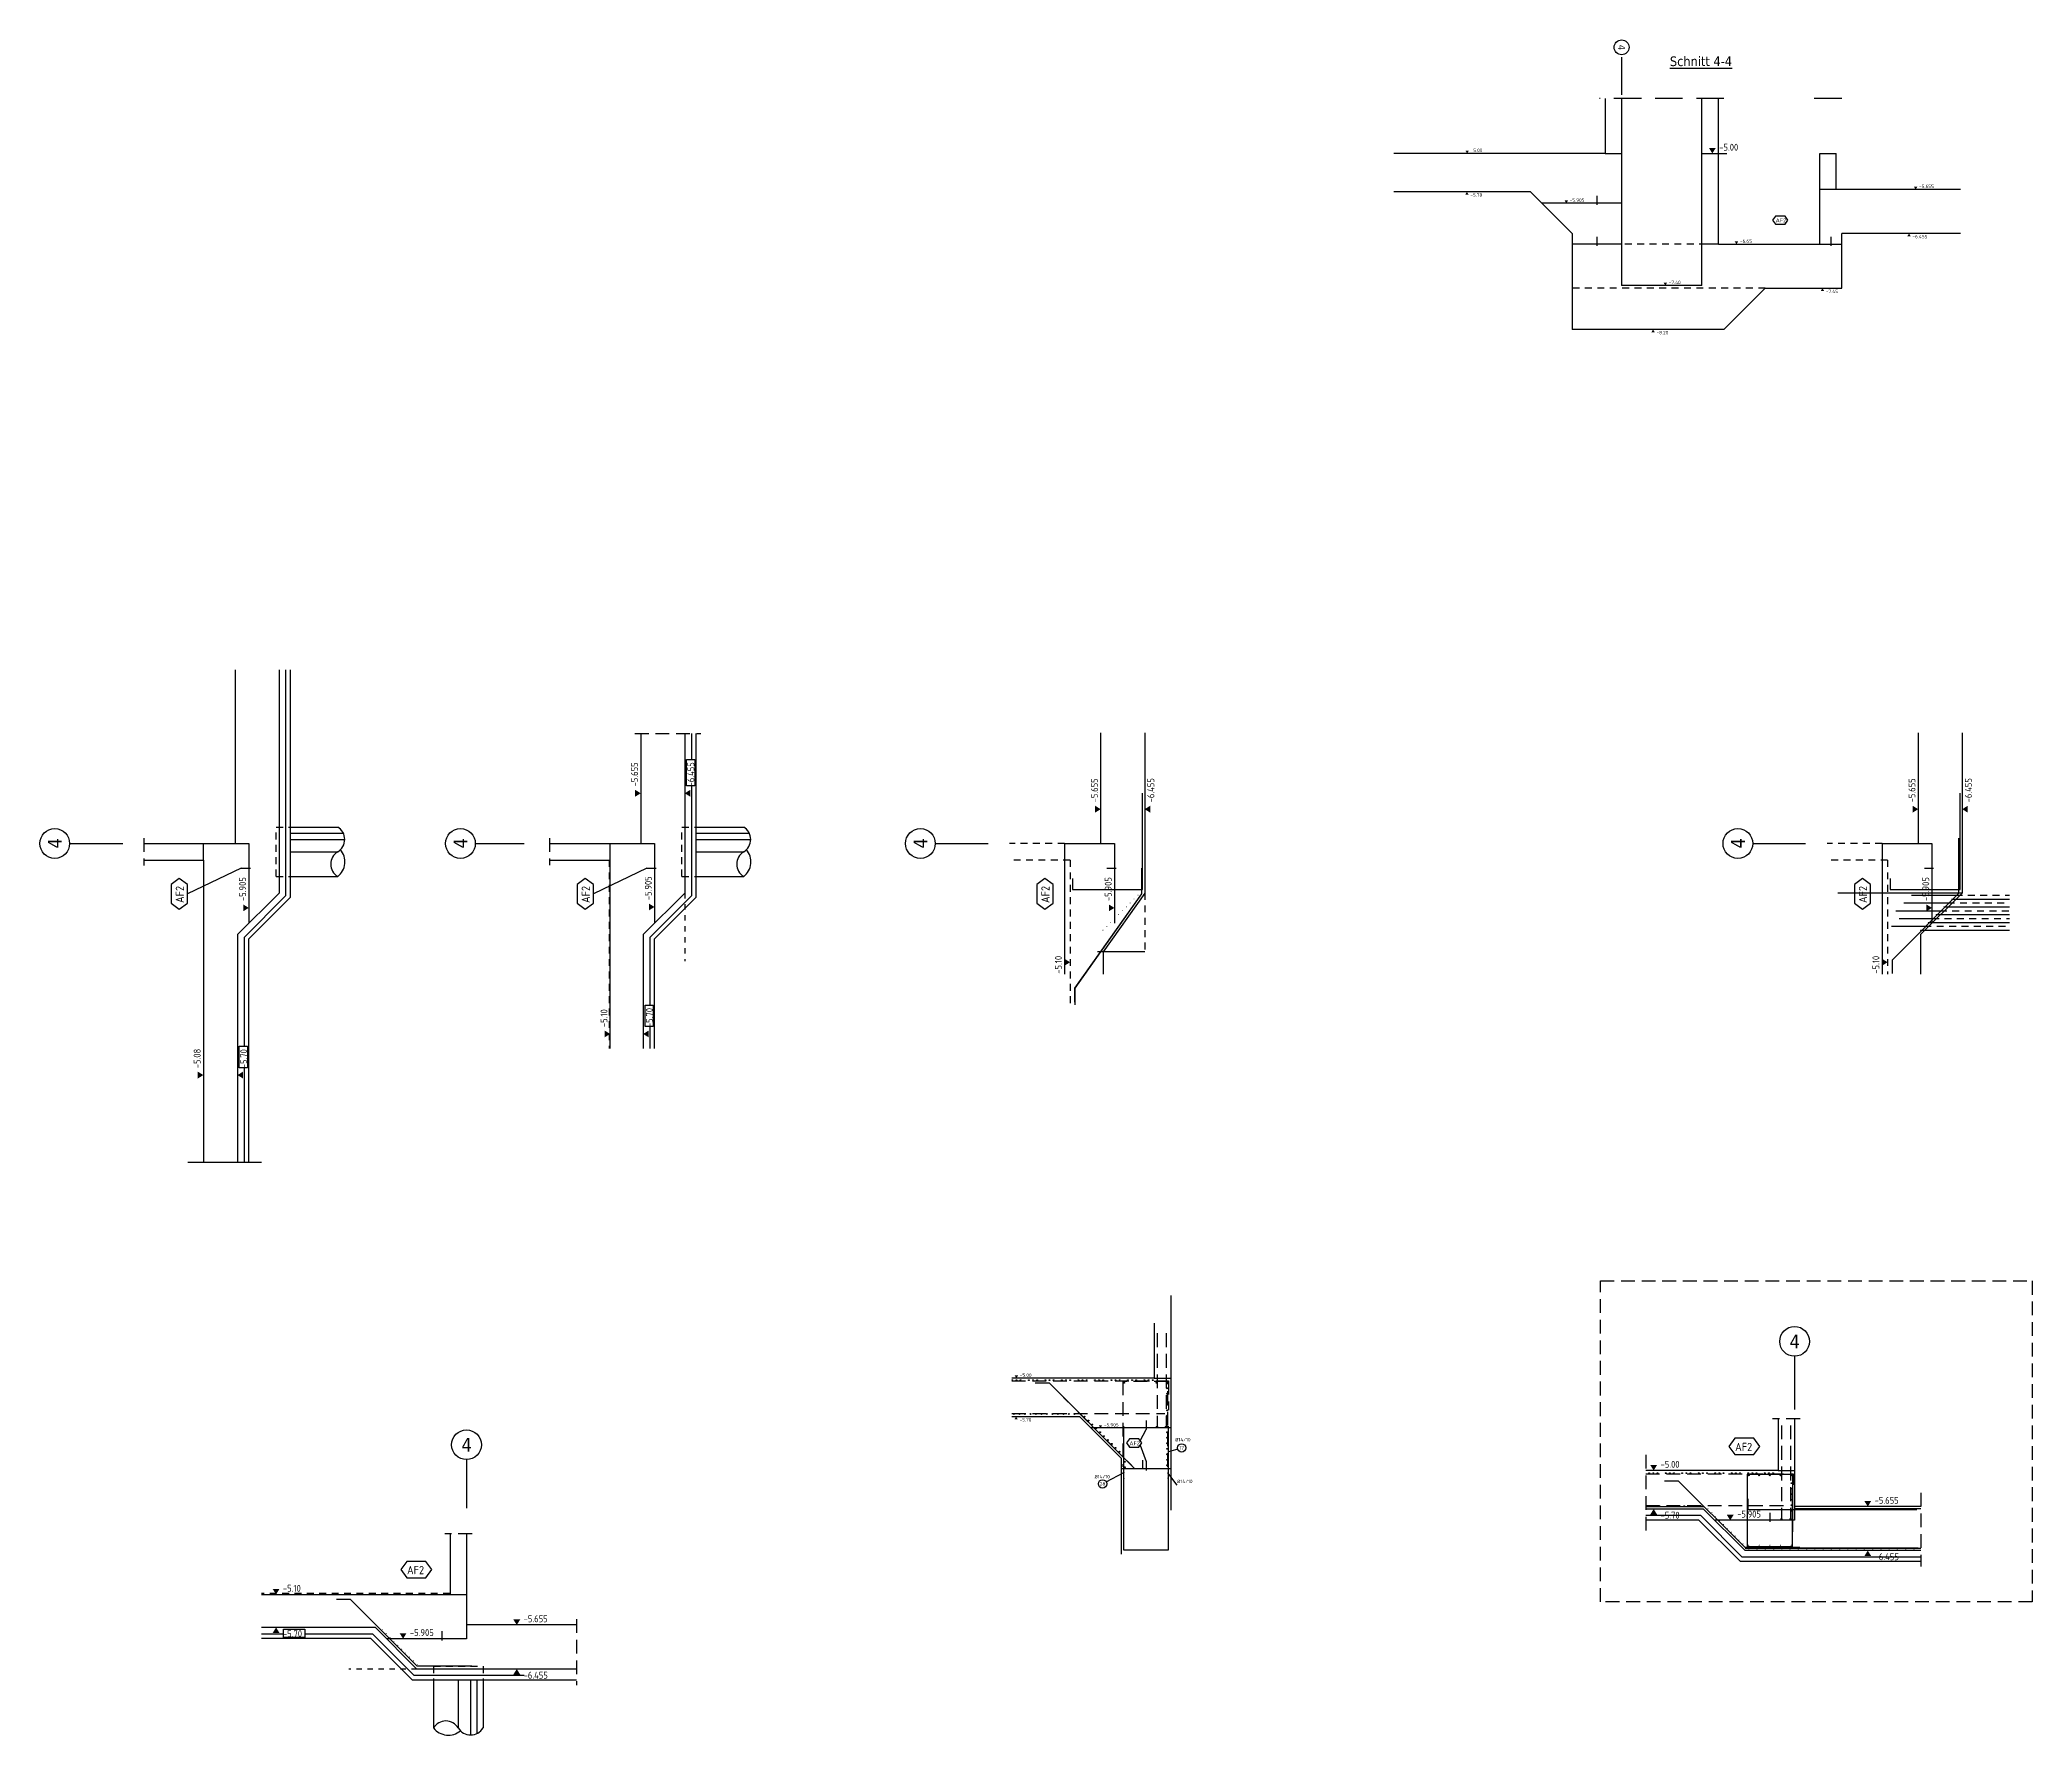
# Model space of a CAD drawing. Extents: x -45 to 98, y -32 to 51.
# Drawn here: x -44.58 to -8.38, y 10.67 to 41.48 of the extents above; entities that cross this region are included whole.
import ezdxf
from ezdxf.enums import TextEntityAlignment as Align

# ---------------------------------------------------------------- set-up
doc = ezdxf.new("R2010")
doc.units = 0
doc.header["$LTSCALE"] = 0.5
for name, pattern in [('AUSGEZOGEN', [1000.01, 1000, 0.01]), ('DASHED', [0.75, 0.5, -0.25]), ('DOT', [0.175, 0.05, -0.125]), ('GESTRICHELT', [0.75, 0.5, -0.25]), ('GESTRICHELTX2', [1.5, 1, -0.5]), ('HIDDEN', [0.375, 0.25, -0.125]), ('STRICHLINIE', [0.75, 0.5, -0.25]), ('VERDECKT', [0.375, 0.25, -0.125])]:
    doc.linetypes.add(name, pattern=pattern)
for name, color, linetype in [('ACHSEN', 7, 'Continuous'), ('AFB', 7, 'Continuous'), ('AFU', 7, 'Continuous'), ('BETON', 7, 'Continuous'), ('DETAIL', 7, 'Continuous'), ('HILFE', 7, 'Continuous'), ('koten', 7, 'Continuous'), ('OBJEKT', 7, 'Continuous'), ('RND', 7, 'Continuous'), ('SFP_Achsen', 7, 'Continuous'), ('SFP_Hilfe', 7, 'Continuous'), ('TEXT', 7, 'Continuous'), ('VERDECKT', 7, 'Continuous')]:
    doc.layers.add(name, color=color, linetype=linetype)
doc.layers.add('NOPLOT', color=7, linetype='Continuous', plot=False)
doc.layers.add('Verbau', color=7, linetype='Continuous', plot=False)
doc.styles.add('helv', font='tahoma.ttf')
doc.styles.add('txt', font='isocp.shx')
doc.linetypes.add('AFU_50K', pattern='A,0.15,["/",Standard,S=0.2,R=0,X=-0.01,Y=-0.1],0.07,["/",Standard,S=0.2,R=0,X=-0.01,Y=-0.1],0.15', length=0.37)
doc.linetypes.add('AFU_50L', pattern='A,0.75,["/",Standard,S=0.2,R=0,X=-0.01,Y=-0.1],0.07,["/",Standard,S=0.2,R=0,X=-0.01,Y=-0.1],0.75', length=1.57)
doc.linetypes.add('AFU_50M', pattern='A,0.45,["/",Standard,S=0.2,R=0,X=-0.01,Y=-0.1],0.07,["/",Standard,S=0.2,R=0,X=-0.01,Y=-0.1],0.45', length=0.97)

# ---------------------------------------------------------------- blocks, each defined once
blk = doc.blocks.new('okrd_o')
at = {"layer": 'koten', "color": 7, "linetype": 'Continuous'}
blk.add_solid([(-0.125, 0.202), (0.125, 0.202), (0, 0)], dxfattribs=at)
at = {"layer": 'koten', "style": 'txt'}
blk.add_attdef('OKRD', (0.25, 0.1), '', height=0.25, dxfattribs=at)
blk = doc.blocks.new('okrd_u')
at = {"layer": 'koten', "color": 7, "linetype": 'Continuous'}
blk.add_solid([(-0.125, -0.202), (0.125, -0.202), (0, 0)], dxfattribs=at)
at = {"layer": 'koten', "style": 'txt'}
blk.add_attdef('OKRD', (0.25, -0.35), '', height=0.25, dxfattribs=at)
blk = doc.blocks.new('RND_HIN')
at = {"layer": 'RND', "color": 7, "linetype": 'Continuous'}
blk.add_circle((0, 0), 0.3, dxfattribs=at)
at = {"layer": 'RND', "color": 7, "linetype": 'Continuous', "style": 'txt'}
blk.add_attdef('POSI', text='', height=0.25, dxfattribs=at).set_placement((0, 0), align=Align.MIDDLE)

msp = doc.modelspace()

# ---------------------------------------------------------------- linework, layer by layer
at = {"layer": 'ACHSEN', "color": 140, "linetype": 'AUSGEZOGEN'}
for p, q in [((-15.8394, 41.1611), (-15.8394, 40.4772)), ((-44.038, 26.8735), (-43.0707, 26.8735)), ((-36.6665, 26.8735), (-35.7819, 26.8735)), ((-28.3096, 26.8735), (-27.3493, 26.8735)), ((-13.4551, 26.8735), (-12.4948, 26.8735)), ((-24.0301, 18.661), (-24.0301, 17.4808)), ((-12.6958, 17.5573), (-12.6958, 16.59)), ((-36.8265, 15.6791), (-36.8265, 14.7946))]:
    msp.add_line(p, q, dxfattribs=at)
at = {"layer": 'AFB', "color": 1, "linetype": 'AUSGEZOGEN'}
for p, q in [((-16.2894, 38.645), (-16.2894, 38.478)), ((-16.2894, 37.9), (-16.2894, 37.733)), ((-12.0394, 37.9), (-12.0394, 37.733)), ((-40.92, 26.4235), (-40.753, 26.4235)), ((-33.5485, 26.4235), (-33.3815, 26.4235)), ((-25.1916, 26.4235), (-25.0246, 26.4235)), ((-10.3371, 26.4235), (-10.1701, 26.4235)), ((-24.4801, 16.3906), (-24.4801, 16.2236)), ((-24.4801, 15.6456), (-24.4801, 15.4786)), ((-13.1458, 14.7132), (-13.1458, 14.5462)), ((-37.2765, 12.5611), (-37.2765, 12.3941))]:
    msp.add_line(p, q, dxfattribs=at)
at = {"layer": 'AFB', "color": 102, "linetype": 'AUSGEZOGEN'}
for p, q in [((-24.5853, 16.0179), (-24.4801, 16.2236)), ((-24.5853, 15.9439), (-24.4801, 15.6456))]:
    msp.add_line(p, q, dxfattribs=at)
at = {"layer": 'AFB', "color": 1, "linetype": 'AUSGEZOGEN'}
for points in [[(-13.0407, 38.2748), (-13.0949, 38.2009), (-13.0407, 38.127), (-12.8699, 38.127), (-12.8157, 38.2009), (-12.8699, 38.2748)], [(-42.1931, 25.7902), (-42.0453, 25.6817), (-41.8974, 25.7902), (-41.8974, 26.1318), (-42.0453, 26.2403), (-42.1931, 26.1318)], [(-34.8165, 25.7902), (-34.6687, 25.6817), (-34.5209, 25.7902), (-34.5209, 26.1318), (-34.6687, 26.2403), (-34.8165, 26.1318)], [(-26.4647, 25.7902), (-26.3169, 25.6817), (-26.169, 25.7902), (-26.169, 26.1318), (-26.3169, 26.2403), (-26.4647, 26.1318)], [(-11.6102, 25.7902), (-11.4624, 25.6817), (-11.3146, 25.7902), (-11.3146, 26.1318), (-11.4624, 26.2403), (-11.6102, 26.1318)], [(-24.7832, 16.0548), (-24.8374, 15.9809), (-24.7832, 15.907), (-24.6124, 15.907), (-24.5581, 15.9809), (-24.6124, 16.0548)], [(-13.7791, 16.0663), (-13.8876, 15.9185), (-13.7791, 15.7706), (-13.4375, 15.7706), (-13.3291, 15.9185), (-13.4375, 16.0663)], [(-37.9098, 13.8292), (-38.0183, 13.6814), (-37.9098, 13.5336), (-37.5682, 13.5336), (-37.4597, 13.6814), (-37.5682, 13.8292)]]:
    msp.add_lwpolyline(points, close=True, dxfattribs=at)
at = {"layer": 'AFU', "color": 8, "linetype": 'AFU_50K'}
for p, q in [((-16.1394, 39.413), (-15.8394, 39.413)), ((-11.9394, 38.758), (-12.2394, 38.758)), ((-14.0794, 37.763), (-14.3794, 37.763)), ((-41.608, 26.5735), (-41.608, 26.8735)), ((-34.2165, 26.5735), (-34.2165, 26.8735)), ((-24.3301, 17.1586), (-24.0301, 17.1586)), ((-12.9958, 15.4812), (-12.6958, 15.4812)), ((-37.1265, 13.2291), (-36.8265, 13.2291))]:
    msp.add_line(p, q, dxfattribs=at)
at = {"layer": 'AFU', "color": 8, "linetype": 'AFU_50M'}
for p, q in [((-15.8394, 38.508), (-17.2894, 38.508)), ((-41.033, 26.8735), (-40.783, 26.8735)), ((-40.783, 26.8735), (-40.783, 25.4285)), ((-33.6615, 26.8735), (-33.4115, 26.8735)), ((-33.4115, 26.8735), (-33.4115, 25.4235)), ((-25.3046, 26.8735), (-25.0546, 26.8735)), ((-25.0546, 26.8735), (-25.0546, 25.4285)), ((-10.4501, 26.8735), (-10.2001, 26.8735)), ((-10.2001, 26.8735), (-10.2001, 25.4285)), ((-24.0301, 16.2536), (-25.4801, 16.2536)), ((-12.6958, 14.5762), (-14.1408, 14.5762)), ((-12.6958, 14.8262), (-12.6958, 14.5762)), ((-36.8265, 12.6741), (-36.8265, 12.4241)), ((-36.8265, 12.4241), (-38.2765, 12.4241))]:
    msp.add_line(p, q, dxfattribs=at)
at = {"layer": 'AFU', "color": 8, "linetype": 'AFU_50L'}
for p, q in [((-15.8394, 37.763), (-16.7394, 37.763)), ((-24.0301, 15.5086), (-24.9301, 15.5086))]:
    msp.add_line(p, q, dxfattribs=at)
at = {"layer": 'AFU', "color": 8, "linetype": 'AUSGEZOGEN'}
msp.add_line((-12.2394, 37.763), (-11.8394, 37.763), dxfattribs=at)
at = {"layer": 'BETON', "color": 6, "linetype": 'AUSGEZOGEN'}
for p, q in [((-16.1394, 40.413), (-16.1394, 39.413)), ((-15.8394, 40.413), (-15.8394, 37.013)), ((-16.1394, 39.413), (-19.9775, 39.413)), ((-14.3794, 37.013), (-14.3794, 39.413)), ((-14.3794, 39.413), (-14.0794, 39.413)), ((-14.2252, 39.413), (-13.9252, 39.413)), ((-14.0794, 37.763), (-14.0794, 39.413)), ((-12.2394, 37.763), (-12.2394, 39.413)), ((-12.2394, 39.413), (-11.9394, 39.413)), ((-11.9394, 38.758), (-11.9394, 39.413)), ((-9.6842, 38.758), (-11.9394, 38.758)), ((-17.4944, 38.713), (-19.9775, 38.713)), ((-16.7394, 37.958), (-17.4944, 38.713)), ((-16.7394, 37.958), (-16.7394, 36.213)), ((-14.0794, 37.763), (-12.2394, 37.763)), ((-9.6842, 37.958), (-11.8394, 37.958)), ((-11.8394, 36.963), (-11.8394, 37.958)), ((-14.3794, 37.013), (-15.8394, 37.013)), ((-13.9794, 36.213), (-13.2294, 36.963)), ((-13.2294, 36.963), (-11.8394, 36.963)), ((-13.9794, 36.213), (-16.7394, 36.213)), ((-41.033, 30.0298), (-41.033, 26.8735)), ((-40.233, 30.0298), (-40.233, 25.9735)), ((-33.6615, 28.8735), (-33.6615, 26.8735)), ((-32.8615, 28.8735), (-32.8615, 25.9735)), ((-25.3046, 28.8829), (-25.3046, 26.8735)), ((-24.5046, 28.8829), (-24.5046, 25.9735)), ((-10.4501, 28.8829), (-10.4501, 26.8735)), ((-9.6501, 28.8829), (-9.6501, 25.9735)), ((-42.688, 26.8735), (-41.033, 26.8735)), ((-35.3165, 26.8735), (-33.6615, 26.8735)), ((-25.9596, 26.8735), (-25.9596, 24.5009)), ((-25.9596, 26.8735), (-25.3046, 26.8735)), ((-11.1051, 26.8735), (-11.1051, 24.5009)), ((-11.1051, 26.8735), (-10.4501, 26.8735)), ((-42.688, 26.5735), (-41.608, 26.5735)), ((-41.608, 26.5735), (-41.608, 21.0857)), ((-35.3165, 26.5735), (-34.2165, 26.5735)), ((-34.2165, 23.1505), (-34.2165, 26.5735)), ((-40.233, 25.9735), (-40.988, 25.2185)), ((-32.8615, 25.9735), (-33.6165, 25.2185)), ((-24.5046, 25.9735), (-25.2596, 24.9058)), ((-9.6501, 25.9735), (-10.4051, 25.2185)), ((-40.988, 25.2185), (-40.988, 21.0857)), ((-33.6165, 25.2185), (-33.6165, 23.1505)), ((-10.4051, 25.2185), (-10.4051, 24.5009)), ((-25.2596, 24.9058), (-25.2596, 24.5009)), ((-24.3301, 18.1586), (-24.3301, 17.1586)), ((-24.0301, 18.1586), (-24.0301, 14.7586)), ((-24.3301, 17.1586), (-26.9178, 17.1586)), ((-25.6851, 16.4586), (-26.9178, 16.4586)), ((-24.9301, 15.7036), (-25.6851, 16.4586)), ((-12.9958, 16.4179), (-12.9958, 15.4812)), ((-12.6958, 16.4179), (-12.6958, 14.8262)), ((-24.9301, 15.7036), (-24.9301, 13.9586)), ((-12.9958, 15.4812), (-15.3993, 15.4812)), ((-14.3508, 14.7812), (-15.3993, 14.7812)), ((-13.5958, 14.0262), (-14.3508, 14.7812)), ((-10.4043, 14.8262), (-12.6958, 14.8262)), ((-37.1265, 14.3291), (-37.1265, 13.2291)), ((-36.8265, 14.3291), (-36.8265, 12.6741)), ((-10.4043, 14.0262), (-13.5958, 14.0262)), ((-40.5495, 13.2291), (-37.1265, 13.2291)), ((-34.8265, 12.6741), (-36.8265, 12.6741)), ((-38.4815, 12.6291), (-40.5495, 12.6291)), ((-37.7265, 11.8741), (-38.4815, 12.6291)), ((-34.8265, 11.8741), (-37.7265, 11.8741))]:
    msp.add_line(p, q, dxfattribs=at)
at = {"layer": 'DETAIL', "color": 102, "linetype": 'STRICHLINIE'}
msp.add_lwpolyline([(-16.224, 13.0958), (-16.224, 18.9256), (-8.3793, 18.9256), (-8.3793, 13.0958)], close=True, dxfattribs=at)
at = {"layer": 'HILFE', "color": 102, "linetype": 'GESTRICHELTX2'}
for p, q in [((-13.9794, 40.413), (-16.2394, 40.413)), ((-11.8374, 40.413), (-12.3394, 40.413))]:
    msp.add_line(p, q, dxfattribs=at)
at = {"layer": 'HILFE', "color": 102, "linetype": 'AUSGEZOGEN'}
for p, q in [((-40.113, 30.0298), (-40.113, 25.9238)), ((-40.033, 30.0298), (-40.033, 25.8907)), ((-32.7415, 28.8735), (-32.7415, 28.3982)), ((-32.6615, 28.8735), (-32.6615, 25.8907)), ((-32.7415, 27.921), (-32.7415, 25.9238)), ((-40.92, 26.4235), (-41.8974, 25.961)), ((-33.5485, 26.4235), (-34.5209, 25.961)), ((-40.113, 25.9238), (-40.868, 25.1688)), ((-40.033, 25.8907), (-40.788, 25.1357)), ((-32.7415, 25.9238), (-33.4965, 25.1688)), ((-32.6615, 25.8907), (-33.4165, 25.1357)), ((-40.868, 25.1688), (-40.868, 23.1889)), ((-40.788, 25.1357), (-40.788, 21.0857)), ((-33.4965, 25.1688), (-33.4965, 23.9365)), ((-33.4165, 25.1357), (-33.4165, 23.1505)), ((-33.4965, 23.5478), (-33.4965, 23.1505)), ((-40.868, 22.8002), (-40.868, 21.0857)), ((-14.3508, 14.8212), (-15.3993, 14.8212)), ((-14.4005, 14.6612), (-15.3993, 14.6612)), ((-14.4336, 14.5812), (-15.3993, 14.5812)), ((-13.6786, 13.8262), (-14.4336, 14.5812)), ((-13.6455, 13.9062), (-14.4005, 14.6612)), ((-10.4043, 13.8262), (-13.6786, 13.8262)), ((-10.4043, 13.9062), (-13.6455, 13.9062)), ((-40.1522, 12.5091), (-40.5495, 12.5091)), ((-38.5643, 12.4291), (-40.5495, 12.4291)), ((-38.5312, 12.5091), (-39.7635, 12.5091)), ((-37.8093, 11.6741), (-38.5643, 12.4291)), ((-37.7762, 11.7541), (-38.5312, 12.5091)), ((-34.8265, 11.6741), (-37.8093, 11.6741)), ((-35.779, 11.7541), (-37.7762, 11.7541))]:
    msp.add_line(p, q, dxfattribs=at)
at = {"layer": 'HILFE', "color": 102, "linetype": 'DOT'}
for p, q in [((-32.8615, 25.9735), (-32.8615, 24.7342)), ((-37.7265, 11.8741), (-38.9658, 11.8741))]:
    msp.add_line(p, q, dxfattribs=at)
at = {"layer": 'NOPLOT', "color": 191, "linetype": 'AUSGEZOGEN'}
for p, q in [((-24.5646, 26.4238), (-24.5646, 25.958)), ((-9.6501, 25.9735), (-11.9124, 25.9735)), ((-10.7136, 25.7937), (-9.9136, 25.7937)), ((-10.5722, 25.9351), (-9.7722, 25.9351)), ((-9.9843, 25.723), (-8.7938, 25.723)), ((-9.8429, 25.8644), (-8.7938, 25.8644)), ((-10.9379, 25.3694), (-10.3379, 25.3694)), ((-10.855, 25.6522), (-10.055, 25.6522)), ((-10.7965, 25.5108), (-10.1965, 25.5108)), ((-10.2672, 25.4401), (-8.7938, 25.4401)), ((-10.1258, 25.5815), (-8.7938, 25.5815)), ((-10.4086, 25.2987), (-8.7938, 25.2987)), ((-24.5046, 24.9058), (-25.3604, 24.9058)), ((-25.7738, 24.248), (-25.7738, 23.9433)), ((-41.8918, 21.0857), (-40.5539, 21.0857))]:
    msp.add_line(p, q, dxfattribs=at)
at = {"layer": 'NOPLOT', "color": 191, "linetype": 'Continuous'}
for p, q in [((-24.5646, 25.958), (-25.7738, 24.248)), ((-10.4043, 14.7862), (-12.6958, 14.7862)), ((-10.4043, 14.0662), (-13.5958, 14.0662))]:
    msp.add_line(p, q, dxfattribs=at)
at = {"layer": 'NOPLOT', "color": 191, "linetype": 'HIDDEN'}
for p, q in [((-9.9136, 25.7937), (-8.7938, 25.7937)), ((-9.7722, 25.9351), (-8.7938, 25.9351)), ((-10.3379, 25.3694), (-8.7938, 25.3694)), ((-10.1965, 25.5108), (-8.7938, 25.5108)), ((-10.055, 25.6522), (-8.7938, 25.6522))]:
    msp.add_line(p, q, dxfattribs=at)
at = {"layer": 'NOPLOT', "color": 191, "linetype": 'AUSGEZOGEN'}
for points in [[(-32.8283, 27.921), (-32.8283, 28.3982), (-32.6781, 28.3982), (-32.6781, 27.921)], [(-33.5833, 23.5478), (-33.5833, 23.9365), (-33.4331, 23.9365), (-33.4331, 23.5478)], [(-40.9549, 22.8002), (-40.9549, 23.1889), (-40.8046, 23.1889), (-40.8046, 22.8002)], [(-40.1522, 12.596), (-39.7635, 12.596), (-39.7635, 12.4458), (-40.1522, 12.4458)]]:
    msp.add_lwpolyline(points, close=True, dxfattribs=at)
at = {"layer": 'OBJEKT', "color": 7, "linetype": 'AUSGEZOGEN'}
for p, q in [((-14.3794, 39.413), (-14.3794, 40.413)), ((-14.0794, 39.413), (-14.0794, 40.413))]:
    msp.add_line(p, q, dxfattribs=at)
at = {"layer": 'RND', "color": 102, "linetype": 'AUSGEZOGEN'}
for p, q in [((-23.9045, 15.8712), (-24.0701, 15.8231)), ((-25.204, 15.2735), (-24.8843, 15.4471)), ((-23.9167, 15.213), (-24.0813, 15.4401))]:
    msp.add_line(p, q, dxfattribs=at)
at = {"layer": 'RND', "color": 1, "linetype": 'AUSGEZOGEN'}
for points in [[(-25.8146, 26.2394), (-25.8146, 26.0394), (-24.5446, 26.0394), (-24.5446, 27.7894)], [(-10.9601, 26.2394), (-10.9601, 26.0394), (-9.6901, 26.0394), (-9.6901, 27.7894)], [(-10.9193, 24.5109), (-10.9193, 24.7609), (-9.7101, 25.9701), (-9.7101, 26.9701)], [(-24.5646, 26.208), (-24.5646, 25.958), (-25.777, 24.2433), (-25.777, 23.9933)], [(-26.4924, 17.0725), (-26.2424, 17.0725), (-24.6868, 15.5169), (-24.5368, 15.5169), (-24.5368, 15.6669)], [(-24.8901, 16.287), (-24.8901, 14.037), (-24.0701, 14.037), (-24.0701, 16.287)], [(-15.0584, 15.2953), (-14.8084, 15.2953), (-13.5992, 14.0862), (-12.5992, 14.0862)], [(-13.5523, 14.3657), (-13.5523, 15.4157), (-12.7323, 15.4157), (-12.7323, 14.3657)], [(-13.5558, 15.149), (-13.5558, 14.099), (-12.7358, 14.099), (-12.7358, 15.149)], [(-10.4723, 14.7662), (-13.5423, 14.7662), (-13.5423, 14.9662)], [(-13.5599, 14.0772), (-10.4486, 14.0772)], [(-39.1891, 13.1433), (-38.9391, 13.1433), (-37.7299, 11.9341), (-36.7299, 11.9341)]]:
    msp.add_lwpolyline(points, dxfattribs=at)
at = {"layer": 'RND', "color": 7, "linetype": 'AUSGEZOGEN'}
for points, const_width in [([(-24.8388, 25.719, 1), (-24.8388, 25.727, 1)], 0.008), ([(-24.7681, 25.7897, 1), (-24.7681, 25.7977, 1)], 0.008), ([(-24.6974, 25.8604, 1), (-24.6974, 25.8684, 1)], 0.008), ([(-24.6267, 25.9311, 1), (-24.6267, 25.9391, 1)], 0.008), ([(-9.9843, 25.719, 1), (-9.9843, 25.727, 1)], 0.008), ([(-9.9136, 25.7897, 1), (-9.9136, 25.7977, 1)], 0.008), ([(-9.8429, 25.8604, 1), (-9.8429, 25.8684, 1)], 0.008), ([(-9.7722, 25.9311, 1), (-9.7722, 25.9391, 1)], 0.008), ([(-25.1924, 25.3654, 1), (-25.1924, 25.3734, 1)], 0.008), ([(-25.1217, 25.4361, 1), (-25.1217, 25.4441, 1)], 0.008), ([(-25.0509, 25.5068, 1), (-25.0509, 25.5148, 1)], 0.008), ([(-24.9802, 25.5775, 1), (-24.9802, 25.5855, 1)], 0.008), ([(-24.9095, 25.6482, 1), (-24.9095, 25.6562, 1)], 0.008), ([(-10.3379, 25.3654, 1), (-10.3379, 25.3734, 1)], 0.008), ([(-10.2672, 25.4361, 1), (-10.2672, 25.4441, 1)], 0.008), ([(-10.1965, 25.5068, 1), (-10.1965, 25.5148, 1)], 0.008), ([(-10.1258, 25.5775, 1), (-10.1258, 25.5855, 1)], 0.008), ([(-10.055, 25.6482, 1), (-10.055, 25.6562, 1)], 0.008), ([(-25.2631, 25.2947, 1), (-25.2631, 25.3027, 1)], 0.008), ([(-10.4086, 25.2947, 1), (-10.4086, 25.3027, 1)], 0.008), ([(-24.8723, 15.4413, -1), (-24.8803, 15.4413, -1)], 0.008), ([(-24.8723, 15.3413, -1), (-24.8803, 15.3413, -1)], 0.008), ([(-24.0832, 15.4413, -1), (-24.0912, 15.4413, -1)], 0.008), ([(-24.0832, 15.3413, -1), (-24.0912, 15.3413, -1)], 0.008), ([(-14.2746, 14.7847, 1), (-14.2666, 14.7847, 1)], 0.008), ([(-14.2039, 14.714, 1), (-14.1959, 14.714, 1)], 0.008), ([(-14.1332, 14.6432, 1), (-14.1252, 14.6432, 1)], 0.008), ([(-14.0625, 14.5725, 1), (-14.0545, 14.5725, 1)], 0.008), ([(-13.9918, 14.5018, 1), (-13.9838, 14.5018, 1)], 0.008), ([(-13.9211, 14.4311, 1), (-13.9131, 14.4311, 1)], 0.008), ([(-13.8504, 14.3604, 1), (-13.8424, 14.3604, 1)], 0.008), ([(-13.7797, 14.2897, 1), (-13.7717, 14.2897, 1)], 0.008), ([(-13.7089, 14.219, 1), (-13.7009, 14.219, 1)], 0.008), ([(-13.6382, 14.1483, 1), (-13.6302, 14.1483, 1)], 0.008), ([(-13.5358, 14.1225, 1), (-13.5258, 14.1225, 1)], 0.01), ([(-13.3426, 14.1225, 1), (-13.3326, 14.1225, 1)], 0.01), ([(-13.1493, 14.1225, 1), (-13.1393, 14.1225, 1)], 0.01), ([(-12.9561, 14.1225, 1), (-12.9461, 14.1225, 1)], 0.01), ([(-12.7628, 14.1225, 1), (-12.7528, 14.1225, 1)], 0.01), ([(-38.361, 12.5883, 1), (-38.353, 12.5883, 1)], 0.008), ([(-38.2903, 12.5176, 1), (-38.2823, 12.5176, 1)], 0.008), ([(-38.2196, 12.4469, 1), (-38.2116, 12.4469, 1)], 0.008), ([(-38.1489, 12.3762, 1), (-38.1409, 12.3762, 1)], 0.008), ([(-38.0782, 12.3055, 1), (-38.0702, 12.3055, 1)], 0.008), ([(-38.0075, 12.2348, 1), (-37.9995, 12.2348, 1)], 0.008), ([(-37.9368, 12.1641, 1), (-37.9288, 12.1641, 1)], 0.008), ([(-37.8661, 12.0934, 1), (-37.8581, 12.0934, 1)], 0.008), ([(-37.7953, 12.0226, 1), (-37.7873, 12.0226, 1)], 0.008), ([(-37.7246, 11.9519, 1), (-37.7166, 11.9519, 1)], 0.008)]:
    msp.add_lwpolyline(points, format="xyb", close=True, dxfattribs=dict(at, const_width=const_width))
at = {"layer": 'RND', "color": 7, "linetype": 'GESTRICHELT'}
for points in [[(-24.2801, 17.9745), (-24.2801, 16.2745)], [(-24.1168, 17.9745), (-24.1168, 16.2745)], [(-26.9178, 17.1099), (-24.0688, 17.1099), (-24.0688, 16.576)], [(-26.4924, 17.0725), (-26.2424, 17.0725), (-24.6868, 15.5169), (-24.5168, 15.5169)], [(-24.0816, 15.5486), (-24.0816, 17.0986), (-24.9016, 17.0986), (-24.9016, 15.5486)], [(-26.9162, 16.5186), (-24.1383, 16.5186)], [(-12.9329, 16.3015), (-12.9329, 14.6015)], [(-12.7696, 16.3015), (-12.7696, 14.6015)], [(-15.3993, 15.4226), (-12.7217, 15.4226), (-12.7217, 15.2226)], [(-15.3993, 14.8467), (-12.8329, 14.8467)]]:
    msp.add_lwpolyline(points, dxfattribs=at)
at = {"layer": 'RND', "color": 7, "linetype": 'AUSGEZOGEN'}
for centre, radius in [((-26.9089, 17.1223), 0.008), ((-26.7589, 17.1223), 0.008), ((-26.6089, 17.1223), 0.008), ((-26.4589, 17.1223), 0.008), ((-26.3089, 17.1223), 0.008), ((-26.1589, 17.1223), 0.008), ((-26.0089, 17.1223), 0.008), ((-25.8589, 17.1223), 0.008), ((-25.7089, 17.1223), 0.008), ((-25.5589, 17.1223), 0.008), ((-25.4089, 17.1223), 0.008), ((-25.2589, 17.1223), 0.008), ((-25.1089, 17.1223), 0.008), ((-24.9589, 17.1223), 0.008), ((-24.8762, 17.0759), 0.008), ((-24.8089, 17.1223), 0.008), ((-24.6589, 17.1223), 0.008), ((-24.5089, 17.1223), 0.008), ((-24.3589, 17.1223), 0.008), ((-24.2903, 17.0759), 0.008), ((-24.0958, 17.0759), 0.008), ((-24.0958, 16.9759), 0.008), ((-24.0958, 16.8759), 0.008), ((-24.0958, 16.7759), 0.008), ((-24.0958, 16.6759), 0.008), ((-26.8803, 16.5077), 0.008), ((-26.7803, 16.5077), 0.008), ((-26.6803, 16.5077), 0.008), ((-26.5803, 16.5077), 0.008), ((-26.4803, 16.5077), 0.008), ((-26.3803, 16.5077), 0.008), ((-26.2803, 16.5077), 0.008), ((-26.1803, 16.5077), 0.008), ((-26.0803, 16.5077), 0.008), ((-25.9803, 16.5077), 0.008), ((-25.8803, 16.5077), 0.008), ((-25.7803, 16.5077), 0.008), ((-25.5984, 16.4591), 0.008), ((-25.5277, 16.3884), 0.008), ((-25.4569, 16.3177), 0.008), ((-24.0958, 16.5759), 0.008), ((-24.0958, 16.4759), 0.008), ((-24.0958, 16.3759), 0.008), ((-25.3862, 16.247), 0.008), ((-25.3155, 16.1763), 0.008), ((-25.2448, 16.1056), 0.008), ((-25.1741, 16.0349), 0.008), ((-25.1034, 15.9642), 0.008), ((-24.2801, 16.2745), 0.01), ((-24.1168, 16.2745), 0.01), ((-24.0958, 16.2759), 0.008), ((-24.0958, 16.1759), 0.008), ((-24.0958, 16.0759), 0.008), ((-24.0958, 15.9759), 0.008), ((-25.0327, 15.8934), 0.008), ((-24.962, 15.8227), 0.008), ((-24.8643, 15.6396), 0.008), ((-24.0958, 15.8759), 0.008), ((-24.0958, 15.7759), 0.008), ((-24.0958, 15.6759), 0.008), ((-24.0958, 15.5759), 0.008), ((-24.8643, 15.5396), 0.008), ((-15.3376, 15.4332), 0.008), ((-15.1876, 15.4332), 0.008), ((-15.0376, 15.4332), 0.008), ((-14.8876, 15.4332), 0.008), ((-14.7376, 15.4332), 0.008), ((-14.5876, 15.4332), 0.008), ((-14.4376, 15.4332), 0.008), ((-14.2876, 15.4332), 0.008), ((-14.1376, 15.4332), 0.008), ((-13.9876, 15.4332), 0.008), ((-13.8376, 15.4332), 0.008), ((-13.6876, 15.4332), 0.008), ((-13.5376, 15.4332), 0.008), ((-13.5308, 15.3972), 0.01), ((-13.3876, 15.4332), 0.008), ((-13.3376, 15.3972), 0.01), ((-13.2376, 15.4332), 0.008), ((-13.1443, 15.3972), 0.01), ((-13.0876, 15.4332), 0.008), ((-12.9511, 15.3972), 0.01), ((-12.7578, 15.3972), 0.01), ((-12.7494, 15.2508), 0.008), ((-12.7494, 15.1508), 0.008), ((-12.7494, 15.0508), 0.008), ((-12.7494, 14.9508), 0.008), ((-12.7494, 14.8508), 0.008), ((-15.2996, 14.832), 0.008), ((-15.1496, 14.832), 0.008), ((-14.9996, 14.832), 0.008), ((-14.8496, 14.832), 0.008), ((-14.6996, 14.832), 0.008), ((-14.5496, 14.832), 0.008), ((-14.3996, 14.832), 0.008), ((-12.9329, 14.6015), 0.01), ((-12.7696, 14.6015), 0.01), ((-12.7494, 14.7508), 0.008), ((-12.6367, 14.7782), 0.008), ((-12.4867, 14.7782), 0.008), ((-12.3367, 14.7782), 0.008), ((-12.1867, 14.7782), 0.008), ((-12.0367, 14.7782), 0.008), ((-11.8867, 14.7782), 0.008), ((-11.7367, 14.7782), 0.008), ((-11.5867, 14.7782), 0.008), ((-11.4367, 14.7782), 0.008), ((-11.2867, 14.7782), 0.008), ((-11.1367, 14.7782), 0.008), ((-10.9867, 14.7782), 0.008), ((-10.8367, 14.7782), 0.008), ((-10.6867, 14.7782), 0.008), ((-13.5273, 14.0659), 0.008), ((-13.3773, 14.0659), 0.008), ((-13.2273, 14.0659), 0.008), ((-13.0773, 14.0659), 0.008), ((-12.9273, 14.0659), 0.008), ((-12.7773, 14.0659), 0.008), ((-12.6273, 14.0659), 0.008), ((-12.4773, 14.0659), 0.008), ((-12.3273, 14.0659), 0.008), ((-12.1773, 14.0659), 0.008), ((-12.0273, 14.0659), 0.008), ((-11.8773, 14.0659), 0.008), ((-11.7273, 14.0659), 0.008), ((-11.5773, 14.0659), 0.008), ((-11.4273, 14.0659), 0.008), ((-11.2773, 14.0659), 0.008), ((-11.1273, 14.0659), 0.008), ((-10.9773, 14.0659), 0.008), ((-10.8273, 14.0659), 0.008), ((-10.6773, 14.0659), 0.008), ((-10.5273, 14.0659), 0.008)]:
    msp.add_circle(centre, radius, dxfattribs=at)
at = {"layer": 'RND', "color": 102, "linetype": 'AUSGEZOGEN'}
for centre in [(-26.8339, 17.1223), (-26.5339, 17.1223), (-26.2339, 17.1223), (-25.9339, 17.1223), (-25.6339, 17.1223), (-25.3339, 17.1223), (-25.0339, 17.1223), (-24.7339, 17.1223), (-24.4339, 17.1223), (-15.2626, 15.4332), (-14.9626, 15.4332), (-14.6626, 15.4332), (-14.3626, 15.4332), (-14.0626, 15.4332), (-13.7626, 15.4332), (-13.4626, 15.4332), (-13.1626, 15.4332), (-12.5617, 14.7782), (-12.2617, 14.7782), (-11.9617, 14.7782), (-11.6617, 14.7782), (-11.3617, 14.7782), (-11.0617, 14.7782), (-10.7617, 14.7782)]:
    msp.add_circle(centre, 0.008, dxfattribs=at)
at = {"layer": 'SFP_Achsen', "color": 7, "linetype": 'AUSGEZOGEN'}
for centre, radius in [((-15.8394, 41.3412), 0.1352), ((-44.3085, 26.8735), 0.2705), ((-36.9369, 26.8735), 0.2705), ((-28.5801, 26.8735), 0.2705), ((-13.7256, 26.8735), 0.2705), ((-12.6958, 17.8278), 0.2705), ((-36.8265, 15.9496), 0.2705)]:
    msp.add_circle(centre, radius, dxfattribs=at)
at = {"layer": 'SFP_Hilfe', "color": 102, "linetype": 'DASHED'}
for p, q in [((-33.7665, 28.8735), (-32.5665, 28.8735)), ((-42.688, 26.9735), (-42.688, 26.4735)), ((-35.3165, 26.9735), (-35.3165, 26.4801)), ((-12.5958, 16.4179), (-13.0958, 16.4179)), ((-15.3993, 15.765), (-15.3993, 14.3471)), ((-10.4043, 15.0748), (-10.4043, 13.737)), ((-36.7265, 14.3291), (-37.2199, 14.3291)), ((-34.8265, 12.7791), (-34.8265, 11.5791))]:
    msp.add_line(p, q, dxfattribs=at)
at = {"layer": 'Verbau', "color": 171, "linetype": 'HIDDEN'}
for p, q in [((-40.283, 27.1735), (-40.033, 27.1735)), ((-40.283, 26.2735), (-40.283, 27.1735)), ((-32.9115, 27.1735), (-32.6615, 27.1735)), ((-32.9115, 26.2735), (-32.9115, 27.1735)), ((-40.283, 26.2735), (-40.033, 26.2735)), ((-32.9115, 26.2735), (-32.6615, 26.2735)), ((-37.4265, 11.9241), (-36.5265, 11.9241)), ((-37.4265, 11.9241), (-37.4265, 11.6741)), ((-36.5265, 11.9241), (-36.5265, 11.6741))]:
    msp.add_line(p, q, dxfattribs=at)
at = {"layer": 'Verbau', "color": 171}
for p, q in [((-40.033, 27.1735), (-39.1667, 27.1735)), ((-32.6615, 27.1735), (-31.7902, 27.1735)), ((-40.033, 27.061), (-39.0645, 27.061, -0.0329)), ((-40.033, 26.9485), (-39.0391, 26.9485, -0.0411)), ((-32.6615, 27.061), (-31.6879, 27.061, -0.0329)), ((-32.6615, 26.9485), (-31.6625, 26.9485, -0.0411)), ((-40.033, 26.7235), (-39.1667, 26.7235)), ((-32.6615, 26.7235), (-31.7902, 26.7235)), ((-40.033, 26.2735), (-39.1667, 26.2735)), ((-32.6615, 26.2735), (-31.7902, 26.2735)), ((-37.4265, 11.6741), (-37.4265, 10.8029)), ((-36.9765, 11.6741), (-36.9765, 10.8029)), ((-36.7515, 11.6741), (-36.7515, 10.6752, -0.0411)), ((-36.639, 11.6741), (-36.639, 10.7006, -0.0329)), ((-36.5265, 11.6741), (-36.5265, 10.8029))]:
    msp.add_line(p, q, dxfattribs=at)
for centre, radius, start, end in [((-39.3012, 26.9485), 0.2621, 300.86482, 59.13518), ((-31.9246, 26.9485), 0.2621, 300.86482, 59.13518), ((-39.0323, 26.4985), 0.2621, 120.86482, 239.13518), ((-39.3799, 26.5432), 0.3437, 308.32437, 39.81071), ((-31.6557, 26.4985), 0.2621, 120.86482, 239.13518), ((-32.0033, 26.5432), 0.3437, 308.32437, 39.81071), ((-37.2015, 10.6684), 0.2621, 30.86482, 149.13518), ((-37.1568, 11.016), 0.3437, 218.32437, 309.81071), ((-36.7515, 10.9373), 0.2621, 210.86482, 329.13518)]:
    msp.add_arc(centre, radius, start, end, dxfattribs=at)
at = {"layer": 'VERDECKT', "color": 7, "linetype": 'HIDDEN'}
for p, q in [((-14.0794, 37.763), (-15.8394, 37.763)), ((-13.2294, 36.963), (-16.7394, 36.963)), ((-25.9596, 26.8735), (-26.9596, 26.8735)), ((-11.1051, 26.8735), (-12.1051, 26.8735)), ((-34.2365, 26.5735), (-34.2365, 23.1505)), ((-25.8596, 26.5735), (-26.9596, 26.5735)), ((-25.8596, 26.5735), (-25.8596, 23.965)), ((-11.0051, 26.5735), (-12.1051, 26.5735)), ((-11.0051, 26.5735), (-11.0051, 24.5009)), ((-37.1265, 13.2491), (-40.5495, 13.2491))]:
    msp.add_line(p, q, dxfattribs=at)
at = {"layer": 'VERDECKT', "color": 7, "linetype": 'VERDECKT'}
msp.add_line((-24.5046, 25.9735), (-24.5046, 24.9058), dxfattribs=at)

# ---------------------------------------------------------------- block references
at = {"layer": 'koten', "color": 191, "linetype": 'AUSGEZOGEN', "xscale": 0.25, "yscale": 0.25, "zscale": 0.25}
for name, p, values in [('okrd_o', (-18.6448, 39.413), {'OKRD': '-5.00'}), ('okrd_o', (-10.4966, 38.758), {'OKRD': '-5.655'}), ('okrd_u', (-18.6494, 38.713), {'OKRD': '-5.70'}), ('okrd_o', (-16.8433, 38.508), {'OKRD': '-5.905'}), ('okrd_o', (-13.7519, 37.763), {'OKRD': '-6.65'}), ('okrd_u', (-10.6163, 37.958), {'OKRD': '-6.455'}), ('okrd_o', (-15.0438, 37.013), {'OKRD': '-7.40'}), ('okrd_u', (-12.1897, 36.963), {'OKRD': '-7.45'}), ('okrd_u', (-15.2671, 36.213), {'OKRD': '-8.20'}), ('okrd_o', (-26.8354, 17.1586), {'OKRD': '-5.00'}), ('okrd_u', (-26.8401, 16.4586), {'OKRD': '-5.70'}), ('okrd_o', (-25.308, 16.2536), {'OKRD': '-5.905'})]:
    msp.add_blockref(name, p, dxfattribs=at).add_auto_attribs(values)
at = {"layer": 'koten', "color": 7, "linetype": 'AUSGEZOGEN', "xscale": 0.5, "yscale": 0.5, "zscale": 0.5}
for name, p, values in [('okrd_o', (-14.1901, 39.413), {'OKRD': '-5.00'}), ('okrd_u', (-15.2562, 14.7812), {'OKRD': '-5.70'}), ('okrd_u', (-11.3658, 14.0262), {'OKRD': '-6.455'}), ('okrd_u', (-40.2865, 12.6291), {'OKRD': '-5.70'}), ('okrd_u', (-35.9133, 11.8741), {'OKRD': '-6.455'})]:
    msp.add_blockref(name, p, dxfattribs=at).add_auto_attribs(values)
at = {"layer": 'koten', "color": 7, "linetype": 'DASHED', "xscale": 0.5, "yscale": 0.5, "zscale": 0.5, "rotation": 90}
for p, values in [((-33.6615, 27.7867), {'OKRD': '-5.655'}), ((-25.3046, 27.4973), {'OKRD': '-5.655'}), ((-10.4501, 27.4973), {'OKRD': '-5.655'}), ((-40.783, 25.7041), {'OKRD': '-5.905'}), ((-33.4115, 25.7207), {'OKRD': '-5.905'}), ((-25.0546, 25.7041), {'OKRD': '-5.905'}), ((-10.2001, 25.7041), {'OKRD': '-5.905'}), ((-34.2165, 23.4135), {'OKRD': '-5.10'}), ((-41.608, 22.6659), {'OKRD': '-5.08'})]:
    msp.add_blockref('okrd_o', p, dxfattribs=at).add_auto_attribs(values)
at = {"layer": 'koten', "color": 7, "linetype": 'AUSGEZOGEN', "xscale": 0.5, "yscale": 0.5, "zscale": 0.5, "rotation": 90}
for p, values in [((-32.8615, 27.7867), {'OKRD': '-6.455'}), ((-24.5046, 27.4973), {'OKRD': '-6.455'}), ((-9.6501, 27.4973), {'OKRD': '-6.455'}), ((-33.6165, 23.4135), {'OKRD': '-5.70'}), ((-40.988, 22.6659), {'OKRD': '-5.70'})]:
    msp.add_blockref('okrd_u', p, dxfattribs=at).add_auto_attribs(values)
at = {"layer": 'koten', "color": 7, "linetype": 'DASHED'}
ref = msp.add_blockref('okrd_o', (-25.8596, 24.7162), dxfattribs=dict(at, xscale=0.5, yscale=0.5, zscale=0.5, rotation=90))
ref.add_attrib('OKRD', '-5.10', (-26.0106, 24.5087), dxfattribs={"height": 0.125, "rotation": 90, "style": 'txt'})
ref = msp.add_blockref('okrd_o', (-11.0051, 24.7162), dxfattribs=dict(at, xscale=0.5, yscale=0.5, zscale=0.5, rotation=90))
ref.add_attrib('OKRD', '-5.10', (-11.1561, 24.5087), dxfattribs={"height": 0.125, "rotation": 90, "style": 'txt'})
at = {"layer": 'koten', "color": 7, "linetype": 'DASHED', "xscale": 0.5, "yscale": 0.5, "zscale": 0.5}
for p, values in [((-15.2562, 15.4812), {'OKRD': '-5.00'}), ((-11.3658, 14.8262), {'OKRD': '-5.655'}), ((-13.8652, 14.5762), {'OKRD': '-5.905'}), ((-40.2865, 13.2291), {'OKRD': '-5.10'}), ((-35.9133, 12.6741), {'OKRD': '-5.655'}), ((-37.9793, 12.4241), {'OKRD': '-5.905'})]:
    msp.add_blockref('okrd_o', p, dxfattribs=at).add_auto_attribs(values)
at = {"layer": 'RND', "color": 7, "linetype": 'AUSGEZOGEN', "xscale": 0.25, "yscale": 0.25, "zscale": 0.25}
for p, values in [((-23.8325, 15.8921), {'POSI': '17'}), ((-25.2699, 15.2377), {'POSI': '28'})]:
    msp.add_blockref('RND_HIN', p, dxfattribs=at).add_auto_attribs(values)

# ---------------------------------------------------------------- texts
at = {"layer": 'AFB', "color": 7, "linetype": 'AUSGEZOGEN', "style": 'txt'}
for height, p in [(0.075, (-13.0396, 38.1585)), (0.075, (-24.7821, 15.9385)), (0.15, (-13.777, 15.8337)), (0.15, (-37.9077, 13.5966))]:
    msp.add_text('AF2', height=height, dxfattribs=at).set_placement(p)
for p in [(-41.9605, 25.7923), (-34.5839, 25.7923), (-26.2321, 25.7923), (-11.3776, 25.7923)]:
    msp.add_text('AF2', height=0.15, rotation=90, dxfattribs=at).set_placement(p)
at = {"layer": 'SFP_Achsen', "color": 6, "linetype": 'AUSGEZOGEN', "style": 'helv'}
for height, rotation, p in [(0.125, 270, (-15.9025, 41.3865)), (0.25, 90, (-44.1823, 26.7829)), (0.25, 90, (-36.8107, 26.7829)), (0.25, 90, (-28.4539, 26.7829)), (0.25, 90, (-13.5994, 26.7829))]:
    msp.add_text('4', height=height, rotation=rotation, dxfattribs=at).set_placement(p)
for p in [(-12.7864, 17.7015), (-36.9171, 15.8234)]:
    msp.add_text('4', height=0.25, dxfattribs=at).set_placement(p)
at = {"layer": 'TEXT', "color": 5, "linetype": 'AUSGEZOGEN', "style": 'helv'}
msp.add_text('%%uSchnitt 4-4', height=0.175, dxfattribs=at).set_placement((-14.9611, 40.9997))
at = {"layer": 'TEXT', "color": 7, "linetype": 'AUSGEZOGEN', "style": 'txt'}
for p in [(-23.9502, 16.0103), (-25.4171, 15.3374), (-23.9144, 15.2513)]:
    msp.add_text('%%C14/10', height=0.0625, dxfattribs=at).set_placement(p)

doc.saveas('drawing.dxf')
